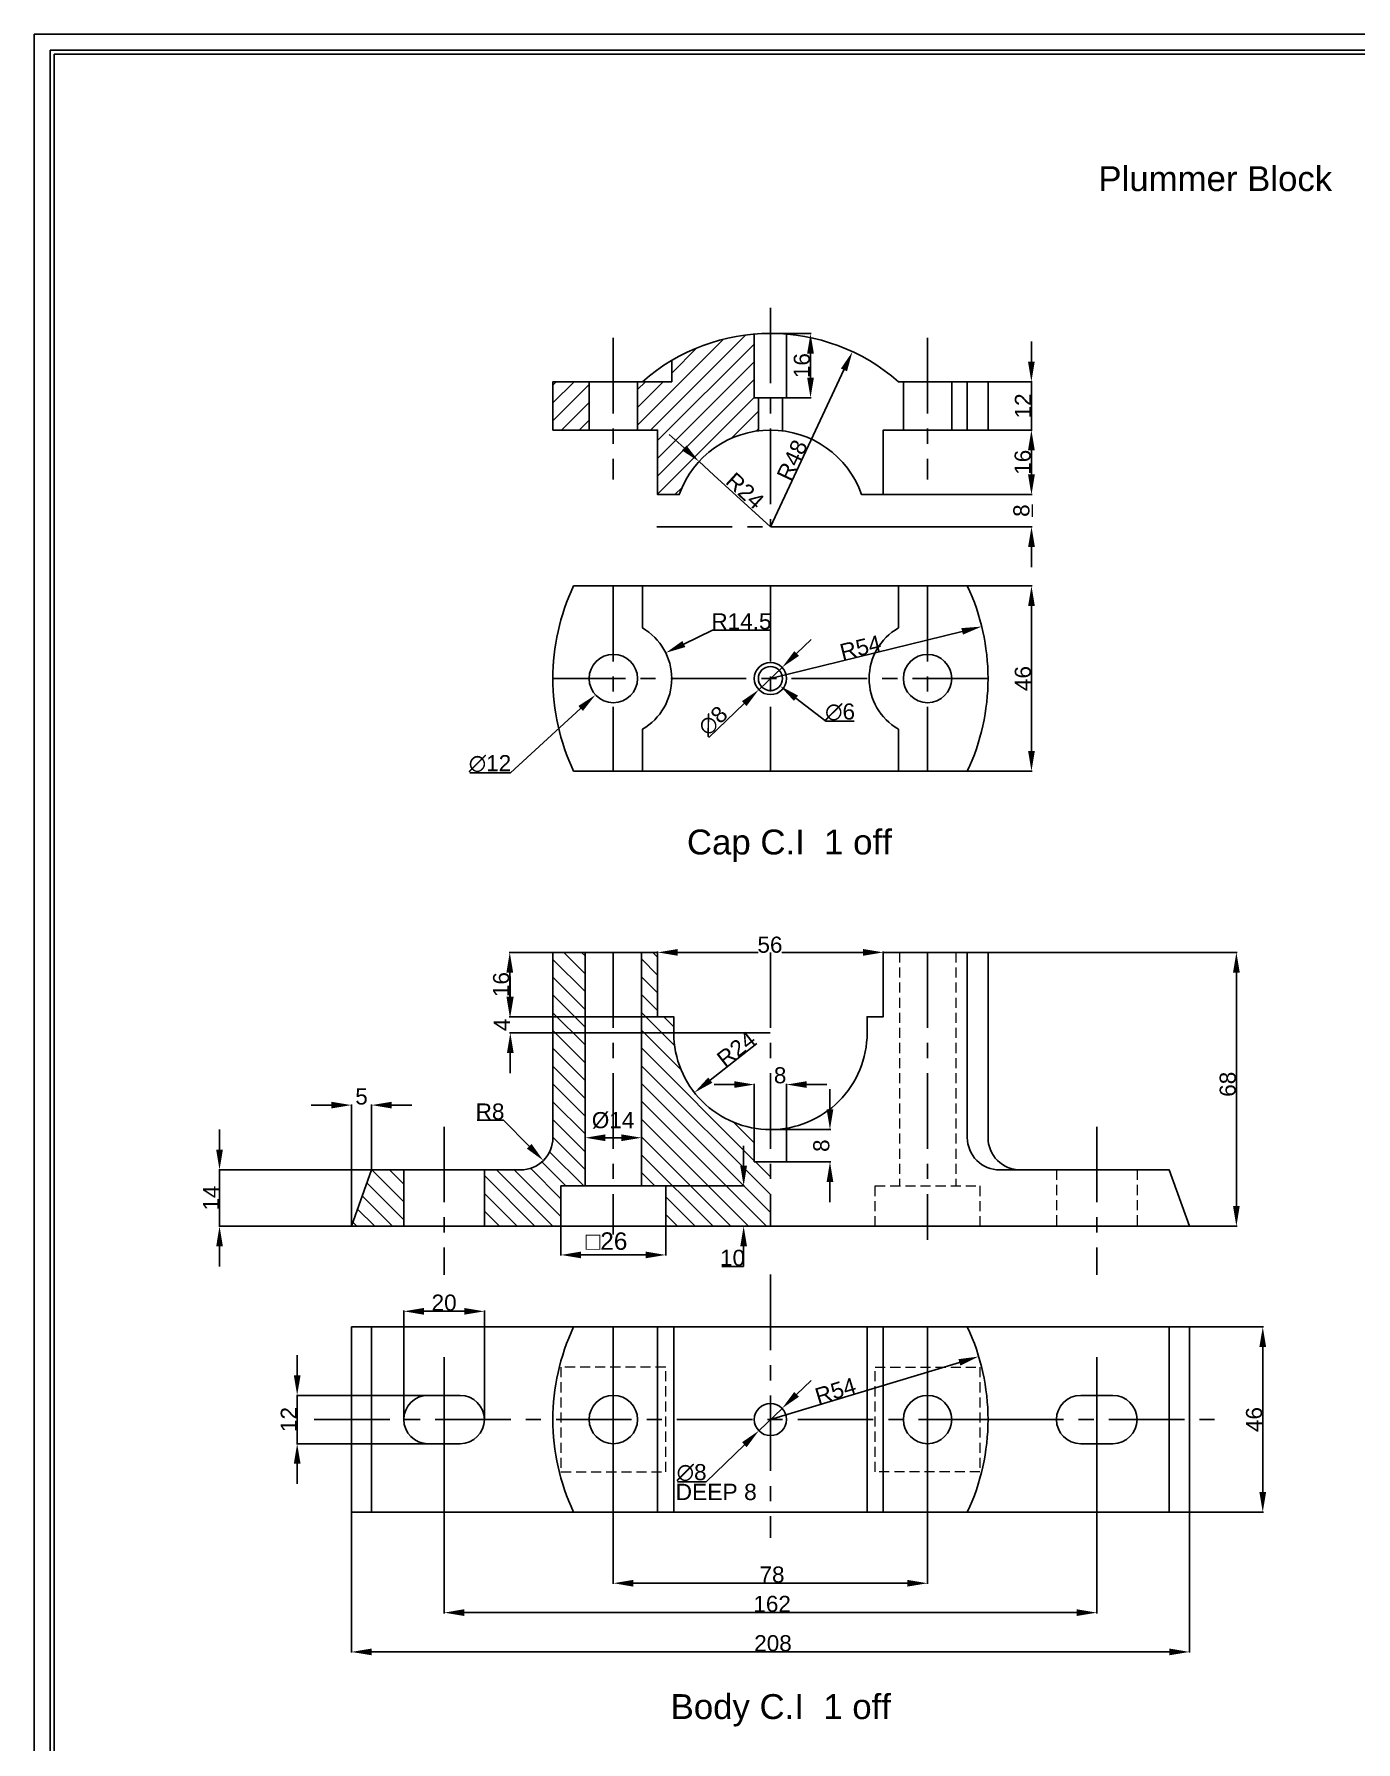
# Model space of a CAD drawing. Header units: millimetres. Extents: x -20 to 589, y -17 to 747.
# Drawn here: x -19.6 to 308.4, y 322.9 to 747 of the extents above; entities that cross this region are included whole.
import ezdxf

# ---------------------------------------------------------------- set-up
doc = ezdxf.new("R2010")
doc.units = ezdxf.units.MM
doc.header["$MEASUREMENT"] = 0
doc.linetypes.add('CENTER', pattern=[2, 1.25, -0.25, 0.25, -0.25])
doc.linetypes.add('HIDDEN', pattern=[0.375, 0.25, -0.125])
for name, color, linetype in [('dim', 7, 'Continuous'), ('hatching', 7, 'Continuous'), ('lines types', 7, 'Continuous'), ('PARTS', 7, 'Continuous'), ('plummer block parts', 7, 'Continuous')]:
    doc.layers.add(name, color=color, linetype=linetype)
doc.styles.get("Standard").update_dxf_attribs({"font": 'arial.ttf'})
doc.dimstyles.new('k', dxfattribs={"dimtxt": 4, "dimasz": 5, "dimexe": 0.18, "dimexo": 0.0625, "dimgap": 0.09, "dimtad": 1, "dimtoh": 1, "dimdec": 0, "dimzin": 0, "dimdsep": 46, "dimtxsty": 'Standard', "dimcen": 0.09, "dimadec": 0, "dimazin": 0, "dimtfac": 1, "dimtdec": 0, "dimtmove": 0, "dimatfit": 3, "dimfxl": 1, "dimtolj": 1, "dimtzin": 0, "dimarcsym": 0})
doc.dimstyles.new('kri', dxfattribs={"dimtxt": 4, "dimasz": 5, "dimexe": 0.18, "dimexo": 0.0625, "dimgap": 0.09, "dimtad": 1, "dimtoh": 1, "dimdec": 0, "dimzin": 0, "dimdsep": 46, "dimtxsty": 'Standard', "dimcen": 0.09, "dimadec": 0, "dimazin": 0, "dimtfac": 1, "dimtdec": 0, "dimtofl": 0, "dimtmove": 0, "dimatfit": 3, "dimfxl": 1, "dimtolj": 1, "dimtzin": 0, "dimarcsym": 0})
doc.dimstyles.new('krishna ex line', dxfattribs={"dimtxt": 3, "dimasz": 2, "dimexe": 0.18, "dimexo": 0.0625, "dimgap": 0.09, "dimtad": 1, "dimtoh": 1, "dimdec": 1, "dimzin": 0, "dimdsep": 46, "dimtxsty": 'Standard', "dimcen": 0.09, "dimadec": 0, "dimazin": 0, "dimtfac": 1, "dimtdec": 1, "dimtmove": 0, "dimatfit": 2, "dimfxl": 5, "dimfxlon": 1, "dimtolj": 1, "dimtzin": 0, "dimarcsym": 0})

# ---------------------------------------------------------------- blocks, each defined once
blk = doc.blocks.new('*D6')
at = {"layer": 'Defpoints', "color": 0, "transparency": 16777216}
for p in [(82.15, 402.97), (244.15, 403.32), (82.15, 355.02)]:
    blk.add_point(p, dxfattribs=at)
at = {"layer": 'dim', "color": 0, "lineweight": -2, "transparency": 16777216}
for p, q in [((82.15, 402.9), (82.15, 354.84)), ((244.15, 403.26), (244.15, 354.84)), ((239.15, 355.02), (87.15, 355.02))]:
    blk.add_line(p, q, dxfattribs=at)
at = {"layer": 'dim', "color": 0, "transparency": 16777216}
for points in [[(87.15, 355.86), (87.15, 354.19), (82.15, 355.02)], [(239.15, 355.86), (239.15, 354.19), (244.15, 355.02)]]:
    blk.add_solid(points, dxfattribs=at)
at = {"layer": 'dim', "color": 0, "lineweight": 15, "transparency": 16777216, "insert": (163.57, 357.16), "char_height": 4, "attachment_point": 5}
blk.add_mtext('\\A1;162', dxfattribs=at)
blk = doc.blocks.new('*D8')
at = {"layer": 'Defpoints', "color": 0, "transparency": 16777216}
for p in [(59.15, 379.97), (267.15, 379.97), (267.15, 345.26)]:
    blk.add_point(p, dxfattribs=at)
at = {"layer": 'dim', "color": 0, "lineweight": -2, "transparency": 16777216}
for p, q in [((59.15, 379.9), (59.15, 345.08)), ((267.15, 379.9), (267.15, 345.08)), ((64.15, 345.26), (262.15, 345.26))]:
    blk.add_line(p, q, dxfattribs=at)
at = {"layer": 'dim', "color": 0, "transparency": 16777216}
for points in [[(64.15, 346.1), (64.15, 344.43), (59.15, 345.26)], [(262.15, 346.1), (262.15, 344.43), (267.15, 345.26)]]:
    blk.add_solid(points, dxfattribs=at)
at = {"layer": 'dim', "color": 0, "lineweight": 15, "transparency": 16777216, "insert": (163.78, 347.4), "char_height": 4, "attachment_point": 5}
blk.add_mtext('\\A1;208', dxfattribs=at)
blk = doc.blocks.new('*D9')
at = {"layer": 'Defpoints', "color": 0, "transparency": 16777216}
for p in [(124.15, 379.97), (202.15, 379.97), (202.15, 362.32)]:
    blk.add_point(p, dxfattribs=at)
at = {"layer": 'dim', "color": 0, "lineweight": -2, "transparency": 16777216}
for p, q in [((124.15, 379.9), (124.15, 362.14)), ((202.15, 379.9), (202.15, 362.14)), ((129.15, 362.32), (197.15, 362.32))]:
    blk.add_line(p, q, dxfattribs=at)
at = {"layer": 'dim', "color": 0, "transparency": 16777216}
for points in [[(129.15, 363.15), (129.15, 361.48), (124.15, 362.32)], [(197.15, 363.15), (197.15, 361.48), (202.15, 362.32)]]:
    blk.add_solid(points, dxfattribs=at)
at = {"layer": 'dim', "color": 0, "lineweight": 15, "transparency": 16777216, "insert": (163.54, 364.45), "char_height": 4, "attachment_point": 5}
blk.add_mtext('\\A1;78', dxfattribs=at)
blk = doc.blocks.new('*D10')
at = {"layer": 'Defpoints', "color": 0, "transparency": 16777216}
for p in [(166.03, 405.74), (160.27, 400.19)]:
    blk.add_point(p, dxfattribs=at)
at = {"layer": 'dim', "color": 0, "lineweight": -2, "transparency": 16777216}
for p, q in [((169.63, 409.21), (173.22, 412.69)), ((166.03, 405.74), (160.27, 400.19)), ((147.16, 387.54), (156.67, 396.72)), ((140.09, 387.54), (147.16, 387.54))]:
    blk.add_line(p, q, dxfattribs=at)
at = {"layer": 'dim', "color": 0, "transparency": 16777216}
for points in [[(169.05, 409.81), (170.21, 408.61), (166.03, 405.74)], [(156.09, 397.32), (157.25, 396.12), (160.27, 400.19)]]:
    blk.add_solid(points, dxfattribs=at)
at = {"layer": 'dim', "color": 0, "transparency": 16777216, "insert": (143.58, 389.78), "char_height": 4, "width": 14.2797, "attachment_point": 5}
blk.add_mtext('\\A1;∅8', dxfattribs=at)
blk = doc.blocks.new('*D11')
at = {"layer": 'Defpoints', "color": 0, "transparency": 16777216}
for p in [(214.83, 418.61), (163.15, 402.97)]:
    blk.add_point(p, dxfattribs=at)
at = {"layer": 'dim', "color": 0, "lineweight": -2, "transparency": 16777216}
blk.add_line((163.15, 402.97), (210.05, 417.17), dxfattribs=at)
at = {"layer": 'dim', "color": 0, "transparency": 16777216}
blk.add_solid([(209.81, 417.96), (210.29, 416.37), (214.83, 418.61)], dxfattribs=at)
at = {"layer": 'dim', "color": 0, "transparency": 16777216, "insert": (179.3, 410.07), "char_height": 4, "attachment_point": 5, "rotation": 16.8464}
blk.add_mtext('\\A1;R54', dxfattribs=at)
blk = doc.blocks.new('*D12')
at = {"layer": 'Defpoints', "color": 0, "transparency": 16777216}
for p in [(267.15, 425.97), (267.15, 379.97), (285.35, 379.97)]:
    blk.add_point(p, dxfattribs=at)
at = {"layer": 'dim', "color": 0, "lineweight": -2, "transparency": 16777216}
for p, q in [((267.21, 425.97), (285.53, 425.97)), ((285.35, 420.97), (285.35, 384.97)), ((267.21, 379.97), (285.53, 379.97))]:
    blk.add_line(p, q, dxfattribs=at)
at = {"layer": 'dim', "color": 0, "transparency": 16777216}
for points in [[(284.51, 420.97), (286.18, 420.97), (285.35, 425.97)], [(284.51, 384.97), (286.18, 384.97), (285.35, 379.97)]]:
    blk.add_solid(points, dxfattribs=at)
at = {"layer": 'dim', "color": 0, "lineweight": 15, "transparency": 16777216, "insert": (283.21, 402.97), "char_height": 4, "attachment_point": 5, "rotation": 90}
blk.add_mtext('\\A1;46', dxfattribs=at)
blk = doc.blocks.new('*D13')
at = {"layer": 'Defpoints', "color": 0, "transparency": 16777216}
for p in [(82.15, 408.97), (45.68, 396.97), (82.15, 396.97)]:
    blk.add_point(p, dxfattribs=at)
at = {"layer": 'dim', "color": 0, "lineweight": -2, "transparency": 16777216}
for p, q in [((45.68, 413.97), (45.68, 418.97)), ((82.09, 408.97), (45.5, 408.97)), ((45.68, 408.97), (45.68, 403.97)), ((45.68, 403.97), (45.68, 401.97)), ((45.68, 396.97), (45.68, 401.97)), ((82.09, 396.97), (45.5, 396.97)), ((45.68, 391.97), (45.68, 386.97))]:
    blk.add_line(p, q, dxfattribs=at)
at = {"layer": 'dim', "color": 0, "transparency": 16777216}
for points in [[(44.85, 413.97), (46.52, 413.97), (45.68, 408.97)], [(44.85, 391.97), (46.52, 391.97), (45.68, 396.97)]]:
    blk.add_solid(points, dxfattribs=at)
at = {"layer": 'dim', "color": 0, "lineweight": 15, "transparency": 16777216, "insert": (43.59, 402.97), "char_height": 4, "attachment_point": 5, "rotation": 90}
blk.add_mtext('\\A1;12', dxfattribs=at)
blk = doc.blocks.new('*D14')
at = {"layer": 'Defpoints', "color": 0, "transparency": 16777216}
for p in [(92.15, 429.84), (72.15, 402.97), (92.15, 402.97)]:
    blk.add_point(p, dxfattribs=at)
at = {"layer": 'dim', "color": 0, "lineweight": -2, "transparency": 16777216}
for p, q in [((72.15, 403.03), (72.15, 430.02)), ((77.15, 429.84), (87.15, 429.84)), ((92.15, 403.03), (92.15, 430.02))]:
    blk.add_line(p, q, dxfattribs=at)
at = {"layer": 'dim', "color": 0, "transparency": 16777216}
for points in [[(77.15, 430.67), (77.15, 429), (72.15, 429.84)], [(87.15, 430.67), (87.15, 429), (92.15, 429.84)]]:
    blk.add_solid(points, dxfattribs=at)
at = {"layer": 'dim', "color": 0, "lineweight": 15, "transparency": 16777216, "insert": (82.15, 431.97), "char_height": 4, "attachment_point": 5}
blk.add_mtext('\\A1;20', dxfattribs=at)
blk = doc.blocks.new('*D28')
at = {"layer": 'Defpoints', "color": 0, "transparency": 16777216}
for p in [(145.43, 640.85), (163.15, 624.66)]:
    blk.add_point(p, dxfattribs=at)
at = {"layer": 'dim', "color": 0, "lineweight": -2, "transparency": 16777216}
for p, q in [((141.74, 644.22), (138.05, 647.59)), ((145.43, 640.85), (149.12, 637.47)), ((163.15, 624.66), (149.12, 637.47))]:
    blk.add_line(p, q, dxfattribs=at)
at = {"layer": 'dim', "color": 0, "transparency": 16777216}
blk.add_solid([(142.3, 644.83), (141.18, 643.6), (145.43, 640.85)], dxfattribs=at)
at = {"layer": 'dim', "color": 0, "lineweight": 15, "transparency": 16777216, "insert": (156.85, 633.59), "char_height": 4, "attachment_point": 5, "rotation": 317.5827}
blk.add_mtext('\\A1;R24', dxfattribs=at)
blk = doc.blocks.new('*D29')
at = {"layer": 'Defpoints', "color": 0, "transparency": 16777216}
for p in [(183.51, 668.13), (163.15, 624.66)]:
    blk.add_point(p, dxfattribs=at)
at = {"layer": 'dim', "color": 0, "lineweight": -2, "transparency": 16777216}
blk.add_line((163.15, 624.66), (181.39, 663.6), dxfattribs=at)
at = {"layer": 'dim', "color": 0, "transparency": 16777216}
blk.add_solid([(180.64, 663.95), (182.15, 663.24), (183.51, 668.13)], dxfattribs=at)
at = {"layer": 'dim', "color": 0, "transparency": 16777216, "insert": (168.54, 641.19), "char_height": 4, "attachment_point": 5, "rotation": 64.8987}
blk.add_mtext('\\A1;R48', dxfattribs=at)
blk = doc.blocks.new('*D30')
at = {"layer": 'Defpoints', "color": 0, "transparency": 16777216}
for p in [(163.15, 672.66), (163.15, 656.66), (173.1, 656.66)]:
    blk.add_point(p, dxfattribs=at)
at = {"layer": 'dim', "color": 0, "lineweight": -2, "transparency": 16777216}
for p, q in [((163.21, 672.66), (173.28, 672.66)), ((173.1, 667.66), (173.1, 661.66)), ((163.21, 656.66), (173.28, 656.66))]:
    blk.add_line(p, q, dxfattribs=at)
at = {"layer": 'dim', "color": 0, "transparency": 16777216}
for points in [[(172.26, 667.66), (173.93, 667.66), (173.1, 672.66)], [(172.26, 661.66), (173.93, 661.66), (173.1, 656.66)]]:
    blk.add_solid(points, dxfattribs=at)
at = {"layer": 'dim', "color": 0, "lineweight": 15, "transparency": 16777216, "insert": (170.96, 664.66), "char_height": 4, "attachment_point": 5, "rotation": 90}
blk.add_mtext('\\A1;16', dxfattribs=at)
blk = doc.blocks.new('*D31')
at = {"layer": 'Defpoints', "color": 0, "transparency": 16777216}
for p in [(217.15, 660.66), (217.15, 648.66), (227.91, 648.66)]:
    blk.add_point(p, dxfattribs=at)
at = {"layer": 'dim', "color": 0, "lineweight": -2, "transparency": 16777216}
for p, q in [((227.91, 665.66), (227.91, 670.66)), ((217.21, 660.66), (228.09, 660.66)), ((227.91, 660.66), (227.91, 655.66)), ((227.91, 655.66), (227.91, 653.66)), ((227.91, 648.66), (227.91, 653.66)), ((217.21, 648.66), (228.09, 648.66)), ((227.91, 643.66), (227.91, 638.66))]:
    blk.add_line(p, q, dxfattribs=at)
at = {"layer": 'dim', "color": 0, "transparency": 16777216}
for points in [[(227.08, 665.66), (228.75, 665.66), (227.91, 660.66)], [(227.08, 643.66), (228.75, 643.66), (227.91, 648.66)]]:
    blk.add_solid(points, dxfattribs=at)
at = {"layer": 'dim', "color": 0, "lineweight": 15, "transparency": 16777216, "insert": (225.82, 654.66), "char_height": 4, "attachment_point": 5, "rotation": 90}
blk.add_mtext('\\A1;12', dxfattribs=at)
blk = doc.blocks.new('*D32')
at = {"layer": 'Defpoints', "color": 0, "transparency": 16777216}
for p in [(217.15, 648.66), (191.15, 632.66), (227.92, 632.66)]:
    blk.add_point(p, dxfattribs=at)
at = {"layer": 'dim', "color": 0, "lineweight": -2, "transparency": 16777216}
for p, q in [((217.21, 648.66), (228.1, 648.66)), ((227.92, 643.66), (227.92, 637.66)), ((191.21, 632.66), (228.1, 632.66))]:
    blk.add_line(p, q, dxfattribs=at)
at = {"layer": 'dim', "color": 0, "transparency": 16777216}
for points in [[(227.08, 643.66), (228.75, 643.66), (227.92, 648.66)], [(227.08, 637.66), (228.75, 637.66), (227.92, 632.66)]]:
    blk.add_solid(points, dxfattribs=at)
at = {"layer": 'dim', "color": 0, "lineweight": 15, "transparency": 16777216, "insert": (225.78, 640.66), "char_height": 4, "attachment_point": 5, "rotation": 90}
blk.add_mtext('\\A1;16', dxfattribs=at)
blk = doc.blocks.new('*D33')
at = {"layer": 'Defpoints', "color": 0, "transparency": 16777216}
for p in [(191.15, 632.66), (227.95, 632.66), (163.15, 624.66)]:
    blk.add_point(p, dxfattribs=at)
at = {"layer": 'dim', "color": 0, "lineweight": -2, "transparency": 16777216}
for p, q in [((227.95, 637.66), (227.95, 642.66)), ((191.21, 632.66), (228.13, 632.66)), ((163.21, 624.66), (228.13, 624.66)), ((227.95, 619.66), (227.95, 614.66))]:
    blk.add_line(p, q, dxfattribs=at)
at = {"layer": 'dim', "color": 0, "transparency": 16777216}
for points in [[(227.11, 637.66), (228.78, 637.66), (227.95, 632.66)], [(227.11, 619.66), (228.78, 619.66), (227.95, 624.66)]]:
    blk.add_solid(points, dxfattribs=at)
at = {"layer": 'dim', "color": 0, "lineweight": 15, "transparency": 16777216, "insert": (225.45, 628.66), "char_height": 4, "attachment_point": 5, "rotation": 90}
blk.add_mtext('\\A1;{\\L8}', dxfattribs=at)
blk = doc.blocks.new('*D34')
at = {"layer": 'Defpoints', "color": 0, "transparency": 16777216}
for p in [(215.58, 599.87), (163.15, 586.97)]:
    blk.add_point(p, dxfattribs=at)
at = {"layer": 'dim', "color": 0, "lineweight": -2, "transparency": 16777216}
blk.add_line((163.15, 586.97), (210.73, 598.68), dxfattribs=at)
at = {"layer": 'dim', "color": 0, "transparency": 16777216}
blk.add_solid([(210.53, 599.48), (210.93, 597.87), (215.58, 599.87)], dxfattribs=at)
at = {"layer": 'dim', "color": 0, "transparency": 16777216, "insert": (185.49, 594.65), "char_height": 4, "attachment_point": 5, "rotation": 13.8267}
blk.add_mtext('\\A1;R54', dxfattribs=at)
blk = doc.blocks.new('*D35')
at = {"layer": 'Defpoints', "color": 0, "transparency": 16777216}
for p in [(137.17, 593.34), (124.15, 586.97)]:
    blk.add_point(p, dxfattribs=at)
at = {"layer": 'dim', "color": 0, "lineweight": -2, "transparency": 16777216}
for p, q in [((148.74, 599.01), (141.66, 595.54)), ((163.08, 599.01), (148.74, 599.01)), ((124.06, 586.97), (124.24, 586.97)), ((124.15, 586.88), (124.15, 587.06))]:
    blk.add_line(p, q, dxfattribs=at)
at = {"layer": 'dim', "color": 0, "transparency": 16777216}
blk.add_solid([(141.3, 596.29), (142.03, 594.79), (137.17, 593.34)], dxfattribs=at)
at = {"layer": 'dim', "color": 0, "lineweight": 15, "transparency": 16777216, "insert": (155.95, 601.14), "char_height": 4, "attachment_point": 5}
blk.add_mtext('\\A1;R14.5', dxfattribs=at)
blk = doc.blocks.new('*D36')
at = {"layer": 'Defpoints', "color": 0, "transparency": 16777216}
for p in [(128.57, 591.02), (119.73, 582.91)]:
    blk.add_point(p, dxfattribs=at)
at = {"layer": 'dim', "color": 0, "lineweight": -2, "transparency": 16777216}
for p, q in [((124.06, 586.97), (124.24, 586.97)), ((124.15, 586.88), (124.15, 587.06)), ((98.65, 563.59), (116.04, 579.53)), ((88.51, 563.59), (98.65, 563.59))]:
    blk.add_line(p, q, dxfattribs=at)
at = {"layer": 'dim', "color": 0, "transparency": 16777216}
blk.add_solid([(115.48, 580.15), (116.6, 578.92), (119.73, 582.91)], dxfattribs=at)
at = {"layer": 'dim', "color": 0, "lineweight": 15, "transparency": 16777216, "insert": (93.53, 565.83), "char_height": 4, "attachment_point": 5}
blk.add_mtext('\\A1;∅12', dxfattribs=at)
blk = doc.blocks.new('*D37')
at = {"layer": 'Defpoints', "color": 0, "transparency": 16777216}
for p in [(160.77, 588.8), (165.53, 585.13)]:
    blk.add_point(p, dxfattribs=at)
at = {"layer": 'dim', "color": 0, "lineweight": -2, "transparency": 16777216}
for p, q in [((163.06, 586.97), (163.24, 586.97)), ((163.15, 586.88), (163.15, 587.06)), ((176.86, 576.4), (169.49, 582.08)), ((183.92, 576.4), (176.86, 576.4))]:
    blk.add_line(p, q, dxfattribs=at)
at = {"layer": 'dim', "color": 0, "transparency": 16777216}
blk.add_solid([(169.99, 582.74), (168.98, 581.42), (165.53, 585.13)], dxfattribs=at)
at = {"layer": 'dim', "color": 0, "lineweight": 15, "transparency": 16777216, "insert": (180.43, 578.64), "char_height": 4, "attachment_point": 5}
blk.add_mtext('\\A1;∅6', dxfattribs=at)
blk = doc.blocks.new('*D38')
at = {"layer": 'Defpoints', "color": 0, "transparency": 16777216}
for p in [(166.04, 589.73), (160.26, 584.2)]:
    blk.add_point(p, dxfattribs=at)
at = {"layer": 'dim', "color": 0, "lineweight": -2, "transparency": 16777216}
for p, q in [((169.65, 593.19), (173.26, 596.64)), ((166.04, 589.73), (160.26, 584.2)), ((147.86, 572.33), (156.65, 580.74))]:
    blk.add_line(p, q, dxfattribs=at)
at = {"layer": 'dim', "color": 0, "transparency": 16777216}
for points in [[(169.08, 593.79), (170.23, 592.59), (166.04, 589.73)], [(156.07, 581.34), (157.22, 580.14), (160.26, 584.2)]]:
    blk.add_solid(points, dxfattribs=at)
at = {"layer": 'dim', "color": 0, "transparency": 16777216, "insert": (148.9, 576.43), "char_height": 4, "attachment_point": 5, "rotation": 43.741}
blk.add_mtext('\\A1;∅8', dxfattribs=at)
blk = doc.blocks.new('*D39')
at = {"layer": 'Defpoints', "color": 0, "transparency": 16777216}
for p in [(212.01, 609.97), (212.01, 563.97), (227.94, 563.97)]:
    blk.add_point(p, dxfattribs=at)
at = {"layer": 'dim', "color": 0, "lineweight": -2, "transparency": 16777216}
for p, q in [((212.07, 609.97), (228.12, 609.97)), ((227.94, 604.97), (227.94, 568.97)), ((212.07, 563.97), (228.12, 563.97))]:
    blk.add_line(p, q, dxfattribs=at)
at = {"layer": 'dim', "color": 0, "transparency": 16777216}
for points in [[(227.11, 604.97), (228.78, 604.97), (227.94, 609.97)], [(227.11, 568.97), (228.78, 568.97), (227.94, 563.97)]]:
    blk.add_solid(points, dxfattribs=at)
at = {"layer": 'dim', "color": 0, "lineweight": 15, "transparency": 16777216, "insert": (225.81, 586.97), "char_height": 4, "attachment_point": 5, "rotation": 90}
blk.add_mtext('\\A1;46', dxfattribs=at)
blk = doc.blocks.new('*D40')
at = {"layer": 'Defpoints', "color": 0, "transparency": 16777216}
for p in [(135.15, 518.97), (191.15, 518.97), (191.15, 518.97)]:
    blk.add_point(p, dxfattribs=at)
at = {"layer": 'dim', "color": 0, "lineweight": -2, "transparency": 16777216}
for p, q in [((135.15, 519.03), (135.15, 519.15)), ((140.15, 518.97), (160.07, 518.97)), ((186.15, 518.97), (165.98, 518.97)), ((191.15, 519.03), (191.15, 519.15))]:
    blk.add_line(p, q, dxfattribs=at)
at = {"layer": 'dim', "color": 0, "transparency": 16777216}
for points in [[(140.15, 519.8), (140.15, 518.13), (135.15, 518.97)], [(186.15, 519.8), (186.15, 518.13), (191.15, 518.97)]]:
    blk.add_solid(points, dxfattribs=at)
at = {"layer": 'dim', "color": 0, "lineweight": 15, "transparency": 16777216, "insert": (163.03, 520.85), "char_height": 4, "attachment_point": 5}
blk.add_mtext('\\A1;56', dxfattribs=at)
blk = doc.blocks.new('*D41')
at = {"layer": 'Defpoints', "color": 0, "transparency": 16777216}
for p in [(163.15, 498.97), (144.27, 484.15)]:
    blk.add_point(p, dxfattribs=at)
at = {"layer": 'dim', "color": 0, "lineweight": -2, "transparency": 16777216}
blk.add_line((159.78, 496.32), (148.2, 487.24), dxfattribs=at)
at = {"layer": 'dim', "color": 0, "transparency": 16777216}
blk.add_solid([(147.69, 487.89), (148.72, 486.58), (144.27, 484.15)], dxfattribs=at)
at = {"layer": 'dim', "color": 0, "lineweight": 15, "transparency": 16777216, "insert": (154.66, 494.97), "char_height": 4, "attachment_point": 5, "rotation": 38.1174}
blk.add_mtext('\\A1;R24', dxfattribs=at)
blk = doc.blocks.new('*D42')
at = {"layer": 'Defpoints', "color": 0, "transparency": 16777216}
for p in [(139.15, 502.97), (98.58, 498.97), (163.15, 498.97)]:
    blk.add_point(p, dxfattribs=at)
at = {"layer": 'dim', "color": 0, "lineweight": -2, "transparency": 16777216}
for p, q in [((98.58, 507.97), (98.58, 512.97)), ((139.09, 502.97), (98.4, 502.97)), ((163.09, 498.97), (98.4, 498.97)), ((98.58, 493.97), (98.58, 488.97))]:
    blk.add_line(p, q, dxfattribs=at)
at = {"layer": 'dim', "color": 0, "transparency": 16777216}
for points in [[(97.75, 507.97), (99.42, 507.97), (98.58, 502.97)], [(97.75, 493.97), (99.42, 493.97), (98.58, 498.97)]]:
    blk.add_solid(points, dxfattribs=at)
at = {"layer": 'dim', "color": 0, "lineweight": 15, "transparency": 16777216, "insert": (96.49, 500.97), "char_height": 4, "attachment_point": 5, "rotation": 90}
blk.add_mtext('\\A1;4', dxfattribs=at)
blk = doc.blocks.new('*D43')
at = {"layer": 'Defpoints', "color": 0, "transparency": 16777216}
for p in [(101.15, 472.97), (106.78, 467.28)]:
    blk.add_point(p, dxfattribs=at)
at = {"layer": 'dim', "color": 0, "lineweight": -2, "transparency": 16777216}
for p, q in [((90.32, 477.29), (96.87, 477.29)), ((96.87, 477.29), (103.26, 470.83))]:
    blk.add_line(p, q, dxfattribs=at)
at = {"layer": 'dim', "color": 0, "transparency": 16777216}
blk.add_solid([(103.85, 471.42), (102.67, 470.25), (106.78, 467.28)], dxfattribs=at)
at = {"layer": 'dim', "color": 0, "lineweight": 15, "transparency": 16777216, "insert": (93.55, 479.42), "char_height": 4, "attachment_point": 5}
blk.add_mtext('\\A1;R8', dxfattribs=at)
blk = doc.blocks.new('*D44')
at = {"layer": 'Defpoints', "color": 0, "transparency": 16777216}
for p in [(59.15, 481.04), (64.15, 464.97), (59.15, 450.97)]:
    blk.add_point(p, dxfattribs=at)
at = {"layer": 'dim', "color": 0, "lineweight": -2, "transparency": 16777216}
for p, q in [((54.15, 481.04), (49.15, 481.04)), ((59.15, 451.03), (59.15, 481.22)), ((64.15, 465.03), (64.15, 481.22)), ((69.15, 481.04), (74.15, 481.04))]:
    blk.add_line(p, q, dxfattribs=at)
at = {"layer": 'dim', "color": 0, "transparency": 16777216}
for points in [[(54.15, 481.87), (54.15, 480.21), (59.15, 481.04)], [(69.15, 481.87), (69.15, 480.21), (64.15, 481.04)]]:
    blk.add_solid(points, dxfattribs=at)
at = {"layer": 'dim', "color": 0, "lineweight": 15, "transparency": 16777216, "insert": (61.65, 483.16), "char_height": 4, "attachment_point": 5}
blk.add_mtext('\\A1;5', dxfattribs=at)
blk = doc.blocks.new('*D45')
at = {"layer": 'Defpoints', "color": 0, "transparency": 16777216}
for p in [(64.15, 464.97), (26.41, 450.97), (59.15, 450.97)]:
    blk.add_point(p, dxfattribs=at)
at = {"layer": 'dim', "color": 0, "lineweight": -2, "transparency": 16777216}
for p, q in [((26.41, 469.97), (26.41, 474.97)), ((64.09, 464.97), (26.23, 464.97)), ((26.41, 464.97), (26.41, 459.97)), ((26.41, 459.97), (26.41, 455.97)), ((26.41, 450.97), (26.41, 455.97)), ((59.09, 450.97), (26.23, 450.97)), ((26.41, 445.97), (26.41, 440.97))]:
    blk.add_line(p, q, dxfattribs=at)
at = {"layer": 'dim', "color": 0, "transparency": 16777216}
for points in [[(25.58, 469.97), (27.24, 469.97), (26.41, 464.97)], [(25.58, 445.97), (27.24, 445.97), (26.41, 450.97)]]:
    blk.add_solid(points, dxfattribs=at)
at = {"layer": 'dim', "color": 0, "lineweight": 15, "transparency": 16777216, "insert": (24.31, 457.97), "char_height": 4, "attachment_point": 5, "rotation": 90}
blk.add_mtext('\\A1;14', dxfattribs=at)
blk = doc.blocks.new('*D46')
at = {"layer": 'Defpoints', "color": 0, "transparency": 16777216}
for p in [(111.15, 450.97), (137.15, 450.97), (137.15, 443.84)]:
    blk.add_point(p, dxfattribs=at)
at = {"layer": 'dim', "color": 0, "lineweight": -2, "transparency": 16777216}
for p, q in [((111.15, 450.9), (111.15, 443.66)), ((137.15, 450.9), (137.15, 443.66)), ((116.15, 443.84), (132.15, 443.84))]:
    blk.add_line(p, q, dxfattribs=at)
at = {"layer": 'dim', "color": 0, "transparency": 16777216}
for points in [[(116.15, 444.67), (116.15, 443.01), (111.15, 443.84)], [(132.15, 444.67), (132.15, 443.01), (137.15, 443.84)]]:
    blk.add_solid(points, dxfattribs=at)
at = {"layer": 'dim', "color": 0, "lineweight": 15, "transparency": 16777216, "insert": (122.45, 451.69), "char_height": 4, "width": 37.9841, "attachment_point": 5}
blk.add_mtext('\\A1;{\\fMS Shell Dlg 2|b0|i0|c0|p0;\\H0.66666x;\\P\\P\\fArial|b0|i0|c0|p34;\\H1.62501x;□26}', dxfattribs=at)
blk = doc.blocks.new('*D47')
at = {"layer": 'Defpoints', "color": 0, "transparency": 16777216}
for p in [(117.15, 473.03), (131.15, 473.03), (131.15, 472.94)]:
    blk.add_point(p, dxfattribs=at)
at = {"layer": 'dim', "color": 0, "lineweight": -2, "transparency": 16777216}
for p, q in [((117.15, 472.96), (117.15, 472.76)), ((122.15, 472.94), (126.15, 472.94)), ((131.15, 472.96), (131.15, 472.76))]:
    blk.add_line(p, q, dxfattribs=at)
at = {"layer": 'dim', "color": 0, "transparency": 16777216}
for points in [[(122.15, 473.77), (122.15, 472.11), (117.15, 472.94)], [(126.15, 473.77), (126.15, 472.11), (131.15, 472.94)]]:
    blk.add_solid(points, dxfattribs=at)
at = {"layer": 'dim', "color": 0, "lineweight": 15, "transparency": 16777216, "insert": (124.09, 477.24), "char_height": 4, "attachment_point": 5}
blk.add_mtext('\\A1;%%C14', dxfattribs=at)
blk = doc.blocks.new('*D48')
at = {"layer": 'Defpoints', "color": 0, "transparency": 16777216}
for p in [(163.15, 474.97), (163.15, 466.97), (177.92, 466.97)]:
    blk.add_point(p, dxfattribs=at)
at = {"layer": 'dim', "color": 0, "lineweight": -2, "transparency": 16777216}
for p, q in [((177.92, 479.97), (177.92, 484.97)), ((163.21, 474.97), (178.1, 474.97)), ((163.21, 466.97), (178.1, 466.97)), ((177.92, 461.97), (177.92, 456.97))]:
    blk.add_line(p, q, dxfattribs=at)
at = {"layer": 'dim', "color": 0, "transparency": 16777216}
for points in [[(177.09, 479.97), (178.75, 479.97), (177.92, 474.97)], [(177.09, 461.97), (178.75, 461.97), (177.92, 466.97)]]:
    blk.add_solid(points, dxfattribs=at)
at = {"layer": 'dim', "color": 0, "lineweight": 15, "transparency": 16777216, "insert": (175.79, 470.97), "char_height": 4, "attachment_point": 5, "rotation": 90}
blk.add_mtext('\\A1;8', dxfattribs=at)
blk = doc.blocks.new('*D49')
at = {"layer": 'Defpoints', "color": 0, "transparency": 16777216}
for p in [(167.15, 486.15), (159.15, 475.3), (167.15, 475.3)]:
    blk.add_point(p, dxfattribs=at)
at = {"layer": 'dim', "color": 0, "lineweight": -2, "transparency": 16777216}
for p, q in [((154.15, 486.15), (149.15, 486.15)), ((159.15, 475.36), (159.15, 486.33)), ((167.15, 475.36), (167.15, 486.33)), ((172.15, 486.15), (177.15, 486.15))]:
    blk.add_line(p, q, dxfattribs=at)
at = {"layer": 'dim', "color": 0, "transparency": 16777216}
for points in [[(154.15, 486.98), (154.15, 485.32), (159.15, 486.15)], [(172.15, 486.98), (172.15, 485.32), (167.15, 486.15)]]:
    blk.add_solid(points, dxfattribs=at)
at = {"layer": 'dim', "color": 0, "lineweight": 15, "transparency": 16777216, "insert": (165.55, 488.43), "char_height": 4, "attachment_point": 5}
blk.add_mtext('\\A1;8', dxfattribs=at)
blk = doc.blocks.new('*D50')
at = {"layer": 'Defpoints', "color": 0, "transparency": 16777216}
for p in [(98.45, 518.97), (135.15, 518.97), (135.15, 502.97)]:
    blk.add_point(p, dxfattribs=at)
at = {"layer": 'dim', "color": 0, "lineweight": -2, "transparency": 16777216}
for p, q in [((135.09, 518.97), (98.27, 518.97)), ((98.45, 507.97), (98.45, 513.97)), ((135.09, 502.97), (98.27, 502.97))]:
    blk.add_line(p, q, dxfattribs=at)
at = {"layer": 'dim', "color": 0, "transparency": 16777216}
for points in [[(97.62, 513.97), (99.29, 513.97), (98.45, 518.97)], [(97.62, 507.97), (99.29, 507.97), (98.45, 502.97)]]:
    blk.add_solid(points, dxfattribs=at)
at = {"layer": 'dim', "color": 0, "lineweight": 15, "transparency": 16777216, "insert": (96.32, 510.97), "char_height": 4, "attachment_point": 5, "rotation": 90}
blk.add_mtext('\\A1;16', dxfattribs=at)
blk = doc.blocks.new('*D51')
at = {"layer": 'Defpoints', "color": 0, "transparency": 16777216}
for p in [(217.15, 518.97), (267.15, 450.97), (278.8, 450.97)]:
    blk.add_point(p, dxfattribs=at)
at = {"layer": 'dim', "color": 0, "lineweight": -2, "transparency": 16777216}
for p, q in [((217.21, 518.97), (278.98, 518.97)), ((278.8, 513.97), (278.8, 455.97)), ((267.21, 450.97), (278.98, 450.97))]:
    blk.add_line(p, q, dxfattribs=at)
at = {"layer": 'dim', "color": 0, "transparency": 16777216}
for points in [[(277.97, 513.97), (279.63, 513.97), (278.8, 518.97)], [(277.97, 455.97), (279.63, 455.97), (278.8, 450.97)]]:
    blk.add_solid(points, dxfattribs=at)
at = {"layer": 'dim', "color": 0, "lineweight": 15, "transparency": 16777216, "insert": (276.67, 486.22), "char_height": 4, "attachment_point": 5, "rotation": 90}
blk.add_mtext('\\A1;68', dxfattribs=at)
blk = doc.blocks.new('*D52')
at = {"layer": 'Defpoints', "color": 0, "transparency": 16777216}
for p in [(137.15, 460.97), (137.15, 450.97), (156.5, 450.97)]:
    blk.add_point(p, dxfattribs=at)
at = {"layer": 'dim', "color": 0, "lineweight": -2, "transparency": 16777216}
for p, q in [((156.5, 465.97), (156.5, 470.97)), ((137.21, 460.97), (156.68, 460.97)), ((137.21, 450.97), (156.68, 450.97)), ((156.5, 445.97), (156.5, 440.97)), ((156.5, 440.97), (151.07, 440.97))]:
    blk.add_line(p, q, dxfattribs=at)
at = {"layer": 'dim', "color": 0, "transparency": 16777216}
for points in [[(155.66, 465.97), (157.33, 465.97), (156.5, 460.97)], [(155.66, 445.97), (157.33, 445.97), (156.5, 450.97)]]:
    blk.add_solid(points, dxfattribs=at)
at = {"layer": 'dim', "color": 0, "transparency": 16777216, "insert": (153.74, 443.1), "char_height": 4, "attachment_point": 5}
blk.add_mtext('\\A1;10', dxfattribs=at)

msp = doc.modelspace()

# ---------------------------------------------------------------- hatches: boundary and pattern name
at = {"layer": 'hatching'}
h = msp.add_hatch(dxfattribs=at)
h.set_pattern_fill('ANSI31', color=256, scale=25, angle=90)
h.set_pattern_definition([(135, (199.1738, -116.3768), (-2.209709, -2.209709), [])])
h.paths.add_polyline_path([(343.3, 654.92), (343.3, 661, 0.374693), (324.3, 639.21), (330.3, 639.21, -0.359988)])
h.paths.add_polyline_path([(469.3, 663.21), (460.3, 663.21), (460.3, 661.21), (449.3, 661.21), (449.3, 655.21), (478.3, 655.21), (478.3, 671.21), (469.3, 671.21)])
h.paths.add_polyline_path([(139.15, 498.97), (139.15, 502.97), (135.15, 502.97), (135.15, 518.97), (131.15, 518.97), (131.15, 460.97), (137.15, 460.97), (137.15, 450.97), (163.15, 450.97), (163.15, 466.97), (159.15, 466.97), (159.15, 475.3, -0.365977)])
h.paths.add_polyline_path([(109.15, 472.97, -0.414214), (101.15, 464.97), (92.15, 464.97), (92.15, 450.97), (111.15, 450.97), (111.15, 460.97), (117.15, 460.97), (117.15, 518.97), (109.15, 518.97)])
h.paths.add_polyline_path([(59.15, 450.97), (72.15, 450.97), (72.15, 464.97), (64.15, 464.97)])
h.paths.add_polyline_path([(72.15, 158.76), (72.15, 172.76), (64.15, 172.76), (59.15, 158.76)])
h.paths.add_polyline_path([(101.15, 172.76), (92.15, 172.76), (92.15, 158.76), (111.15, 158.76), (111.15, 168.76), (117.15, 168.76), (117.15, 226.76), (109.15, 226.76), (109.15, 180.76, -0.414214)])
h.paths.add_polyline_path([(131.15, 168.76), (136.15, 168.76), (137.15, 168.76), (137.15, 158.76), (163.14, 158.76), (163.14, 174.76, -0.031272), (159.15, 175.01), (159.15, 183.09, -0.365977), (139.15, 206.76, -0.041886), (139.49, 210.76), (139.15, 210.76), (135.15, 210.76), (135.15, 226.76), (131.15, 226.76)])
h.paths.add_polyline_path([(424.26, 222.76), (424.26, 238.76), (415.26, 238.76), (415.26, 230.76), (406.26, 230.76), (406.26, 228.55), (395.26, 228.55), (395.26, 222.76)])
h.paths.add_polyline_path([(415.26, 158.76), (415.26, 183.09), (396.26, 183.09), (396.26, 176.76), (392.26, 176.76), (392.26, 158.76)])
h = msp.add_hatch(dxfattribs=at)
h.set_pattern_fill('ANSI31', color=256, scale=25)
h.set_pattern_definition([(45, (199.1738, -116.3768), (-2.209709, 2.209709), [])])
h.paths.add_polyline_path([(478.3, 580.94), (446.3, 580.94), (446.3, 566.94), (450.3, 566.94), (450.3, 574.94), (460.3, 574.94), (460.3, 572.94), (469.3, 572.94), (469.3, 564.94), (478.3, 564.94)])
h.paths.add_polyline_path([(346.3, 580.94, -0.414214), (330.3, 596.94), (324.3, 596.94, 0.361621), (342.3, 575.3), (342.3, 566.94), (346.3, 566.94)])
h.paths.add_polyline_path([(160.15, 656.66), (159.15, 656.66), (159.15, 672.49, 0.113544), (138.65, 665.93), (138.65, 660.66), (130.15, 660.66), (130.15, 648.66), (135.15, 648.66), (135.15, 632.66), (140.52, 632.66, -0.283669), (160.15, 648.47)])
h.paths.add_polyline_path([(118.15, 660.66), (109.15, 660.66), (109.15, 648.66), (118.15, 648.66)])
h.paths.add_polyline_path([(415.26, 254.76), (396.26, 254.76), (396.26, 238.76), (395.26, 238.76), (395.26, 230.76), (415.26, 230.76)])
h.paths.add_polyline_path([(424.26, 190.76), (392.26, 190.76), (392.26, 176.76), (396.26, 176.76), (396.26, 185.13), (406.26, 185.13), (406.26, 183.09), (415.26, 183.09), (415.26, 174.76), (424.26, 174.76)])
h.paths.add_polyline_path([(160.15, 238.76), (159.15, 238.76), (159.15, 254.59, 0.113544), (138.65, 248.04), (138.65, 242.76), (130.15, 242.76), (130.15, 230.76), (135.15, 230.76), (135.15, 226.76), (149.88, 226.76, -0.1156), (160.15, 230.57)])
h.paths.add_polyline_path([(118.15, 242.76), (109.15, 242.76), (109.15, 230.76), (118.15, 230.76)])

# ---------------------------------------------------------------- linework, layer by layer
at = {"linetype": 'CENTER', "ltscale": 15}
for p, q in [((163.15, 679.04), (163.15, 624.66)), ((124.15, 671.53), (124.15, 636.42)), ((202.15, 671.53), (202.15, 636.42)), ((134.93, 624.66), (191.37, 624.66)), ((124.15, 609.97), (124.15, 563.97)), ((163.15, 609.97), (163.15, 563.97)), ((202.15, 609.97), (202.15, 563.97)), ((217.15, 586.97), (109.15, 586.97)), ((124.15, 518.97), (124.15, 448.93)), ((163.15, 518.97), (163.15, 450.97)), ((202.15, 518.97), (202.15, 447.55)), ((82.15, 475.69), (82.15, 438.86)), ((244.15, 475.69), (244.15, 438.86)), ((163.15, 438.95), (163.15, 373.62)), ((82.15, 418.47), (82.15, 388.17)), ((244.15, 418.47), (244.15, 388.17))]:
    msp.add_line(p, q, dxfattribs=at)
for points in [[(-19.6, 746.97), (566.34, 746.97), (566.34, -17), (-19.6, -17)], [(-15.6, 742.97), (562.34, 742.97), (562.34, -13), (-15.6, -13)], [(-14.6, 741.97), (561.34, 741.97), (561.34, -12), (-14.6, -12)]]:
    msp.add_lwpolyline(points, close=True)
msp.add_lwpolyline([(49.93, 402.97), (217.15, 402.97), (276.62, 402.97)], dxfattribs=at)
at = {"layer": 'dim'}
msp.add_line((159.15, 656.66), (167.15, 656.66), dxfattribs=at)
at = {"layer": 'lines types', "color": 251, "linetype": 'HIDDEN', "lineweight": 5, "ltscale": 10}
for p, q in [((195.15, 518.97), (195.15, 460.97)), ((209.15, 518.97), (209.15, 460.97)), ((234.15, 464.97), (234.15, 450.97)), ((254.15, 464.97), (254.15, 450.97))]:
    msp.add_line(p, q, dxfattribs=at)
msp.add_lwpolyline([(189.15, 450.97), (189.15, 460.97), (215.15, 460.97), (215.15, 450.97)], dxfattribs=at)
for points in [[(137.15, 389.97), (137.15, 415.97), (111.15, 415.97), (111.15, 389.97)], [(189.15, 389.97), (189.15, 415.97), (215.15, 415.97), (215.15, 389.97)]]:
    msp.add_lwpolyline(points, close=True, dxfattribs=at)
at = {"layer": 'plummer block parts'}
for p, q in [((118.15, 660.66), (118.15, 648.66)), ((130.15, 660.66), (130.15, 648.66)), ((196.15, 660.66), (196.15, 648.66)), ((208.15, 660.66), (208.15, 648.66)), ((212.01, 648.66), (212.01, 660.66)), ((160.15, 656.66), (160.15, 648.47)), ((166.15, 656.66), (166.15, 648.47)), ((194.9, 609.97), (194.9, 599.52)), ((194.9, 574.41), (194.9, 563.97)), ((117.15, 518.97), (117.15, 460.97)), ((131.15, 518.97), (131.15, 460.97)), ((159.15, 475.3), (159.15, 466.97)), ((167.15, 475.3), (167.15, 466.97)), ((167.15, 466.97), (159.15, 466.97)), ((72.15, 464.97), (72.15, 450.97)), ((92.15, 464.97), (92.15, 450.97)), ((64.15, 425.97), (64.15, 379.97)), ((124.15, 425.97), (124.15, 379.97)), ((135.15, 425.97), (135.15, 379.97)), ((139.15, 425.97), (139.15, 379.97)), ((187.15, 425.97), (187.15, 379.97)), ((191.15, 425.97), (191.15, 379.97)), ((262.15, 425.97), (262.15, 379.97)), ((78.15, 408.97), (86.15, 408.97)), ((240.15, 408.97), (248.15, 408.97)), ((86.15, 396.97), (78.15, 396.97)), ((248.15, 396.97), (240.15, 396.97))]:
    msp.add_line(p, q, dxfattribs=at)
for points in [[(138.65, 665.93), (138.65, 660.66), (109.15, 660.66), (109.15, 648.66), (135.15, 648.66), (135.15, 632.66), (140.52, 632.66, -0.707107), (185.78, 632.66), (191.15, 632.66), (191.15, 648.66), (217.15, 648.66), (217.15, 660.66), (194.9, 660.66, 0.377964), (131.4, 660.66)], [(131.4, 563.97), (131.4, 574.41, 0.577298), (131.4, 599.52), (131.4, 609.97)], [(135.15, 518.97), (109.15, 518.97), (109.15, 472.97, -0.414214), (101.15, 464.97), (64.15, 464.97), (59.15, 450.97), (267.15, 450.97), (262.15, 464.97), (220.01, 464.97, -0.414214), (212.01, 472.97), (212.01, 518.97)], [(135.15, 518.97), (135.15, 502.97), (139.15, 502.97), (139.15, 498.97, 0.414214), (163.15, 474.97, 0.414214), (187.15, 498.97), (187.15, 502.97), (191.15, 502.97), (191.15, 518.97)], [(225.15, 464.97, -0.414214), (217.15, 472.97), (217.15, 518.97), (191.15, 518.97)], [(114.29, 425.97, 0.223612), (114.29, 379.97)]]:
    msp.add_lwpolyline(points, format="xyb", dxfattribs=at)
for points in [[(159.15, 672.49), (159.15, 656.66)], [(167.15, 656.66), (167.15, 672.49)], [(111.15, 450.97), (111.15, 460.97), (137.15, 460.97), (137.15, 450.97)]]:
    msp.add_lwpolyline(points, dxfattribs=at)
for points in [[(114.29, 609.97, 0.223612), (114.29, 563.97), (212.01, 563.97, 0.223612), (212.01, 609.97)], [(202.15, 379.97), (212.01, 379.97, 0.223612), (212.01, 425.97), (202.15, 425.97)]]:
    msp.add_lwpolyline(points, format="xyb", close=True, dxfattribs=at)
msp.add_lwpolyline([(59.15, 425.97), (59.15, 379.97), (267.15, 379.97), (267.15, 425.97)], close=True, dxfattribs=at)
for centre, radius in [((124.15, 586.97), 6), ((163.15, 586.97), 4), ((163.15, 586.97), 3), ((202.15, 586.97), 6), ((124.15, 402.97), 6), ((202.15, 402.97), 6), ((163.15, 402.97), 4)]:
    msp.add_circle(centre, radius, dxfattribs=at)
for centre, radius, start, end in [((202.15, 586.97), 14.5, 120.0045, 239.9955), ((78.15, 402.97), 6, 90, 270), ((86.15, 402.97), 6, 270, 90), ((240.15, 402.97), 6, 90, 270), ((248.15, 402.97), 6, 270, 90)]:
    msp.add_arc(centre, radius, start, end, dxfattribs=at)

# ---------------------------------------------------------------- texts
at = {"layer": 'dim', "lineweight": 15}
msp.add_text('DEEP 8', height=4.055, dxfattribs=at).set_placement((139.6, 382.97))
at = {"layer": 'PARTS', "lineweight": 15}
for s, p in [('Plummer Block', (244.54, 708)), ('Cap C.I  1 off', (142.42, 543.28)), ('Body C.I  1 off', (138.37, 328.6))]:
    msp.add_text(s, height=6.1798, dxfattribs=at).set_placement(p)

# ---------------------------------------------------------------- dimensions: what is measured, and where the dimension line sits
at = {"layer": 'dim', "lineweight": 15}
for base, p1, p2, picture, middle in [((173.1, 656.66), (163.15, 672.66), (163.15, 656.66), '*D30', (170.96, 664.66)), ((227.91, 648.66), (217.15, 660.66), (217.15, 648.66), '*D31', (225.82, 654.66)), ((227.92, 632.66), (217.15, 648.66), (191.15, 632.66), '*D32', (225.78, 640.66)), ((227.94, 563.97), (212.01, 609.97), (212.01, 563.97), '*D39', (225.81, 586.97)), ((98.45, 518.97), (135.15, 502.97), (135.15, 518.97), '*D50', (96.32, 510.97)), ((98.58, 498.97), (139.15, 502.97), (163.15, 498.97), '*D42', (96.49, 500.97)), ((26.41, 450.97), (64.15, 464.97), (59.15, 450.97), '*D45', (24.31, 457.97))]:
    dim = msp.add_linear_dim(base=base, p1=p1, p2=p2, angle=90, dimstyle='kri', dxfattribs=at)
    dim.commit()
    dim.dimension.update_dxf_attribs({"geometry": picture, "text_midpoint": middle})
at = {"layer": 'dim'}
for center, mpoint, picture, middle in [((163.15, 624.66), (183.51, 668.13), '*D29', (170.47, 640.29)), ((163.15, 586.97), (215.58, 599.87), '*D34', (186, 592.59)), ((163.15, 402.97), (214.83, 418.61), '*D11', (179.91, 408.04))]:
    dim = msp.add_radius_dim(center=center, mpoint=mpoint, dimstyle='krishna ex line', override={"dimtxt": 4, "dimasz": 5, "dimdec": 0}, dxfattribs=at)
    dim.commit()
    dim.dimension.update_dxf_attribs({"geometry": picture, "text_midpoint": middle, "dimtype": 164})
at = {"layer": 'dim', "lineweight": 15}
for center, mpoint, override, picture, middle in [((163.15, 624.66), (145.43, 640.85), {"dimtmove": 2}, '*D28', (156.85, 633.59)), ((124.15, 586.97), (137.17, 593.34), {"dimdec": 1}, '*D35', (155.95, 599.01))]:
    dim = msp.add_radius_dim(center=center, mpoint=mpoint, dimstyle='kri', override=override, dxfattribs=at)
    dim.commit()
    dim.dimension.update_dxf_attribs({"geometry": picture, "text_midpoint": middle, "dimtype": 164})
dim = msp.add_linear_dim(base=(227.95, 632.66), p1=(163.15, 624.66), p2=(191.15, 632.66), angle=90, text='{\\L<>}', dimstyle='kri', dxfattribs=at)
dim.commit()
dim.dimension.update_dxf_attribs({"geometry": '*D33', "text_midpoint": (225.45, 628.66)})
at = {"layer": 'dim'}
dim = msp.add_diameter_dim_2p(p1=(166.04, 589.73), p2=(160.26, 584.2), dimstyle='k', dxfattribs=at)
dim.commit()
dim.dimension.update_dxf_attribs({"geometry": '*D38', "text_midpoint": (148.9, 576.43)})
at = {"layer": 'dim', "lineweight": 15}
dim = msp.add_diameter_dim_2p(p1=(128.57, 591.02), p2=(119.73, 582.91), dimstyle='kri', dxfattribs=at)
dim.commit()
dim.dimension.update_dxf_attribs({"geometry": '*D36', "text_midpoint": (93.53, 563.59), "dimtype": 163})
dim = msp.add_diameter_dim_2p(p1=(160.77, 588.8), p2=(165.53, 585.13), dimstyle='kri', dxfattribs=at)
dim.commit()
dim.dimension.update_dxf_attribs({"geometry": '*D37', "text_midpoint": (180.43, 578.64)})
for base, p1, p2, picture, middle in [((191.15, 518.97), (135.15, 518.97), (191.15, 518.97), '*D40', (163.03, 520.85)), ((167.15, 486.15), (159.15, 475.3), (167.15, 475.3), '*D49', (165.55, 488.43))]:
    dim = msp.add_linear_dim(base=base, p1=p1, p2=p2, dimstyle='kri', override={"dimtmove": 2}, dxfattribs=at)
    dim.commit()
    dim.dimension.update_dxf_attribs({"geometry": picture, "text_midpoint": middle, "dimtype": 160})
for base, p1, p2, picture, middle in [((278.8, 450.97), (217.15, 518.97), (267.15, 450.97), '*D51', (278.8, 486.22)), ((177.92, 466.97), (163.15, 474.97), (163.15, 466.97), '*D48', (177.92, 470.97)), ((285.35, 379.97), (267.15, 425.97), (267.15, 379.97), '*D12', (285.35, 402.97))]:
    dim = msp.add_linear_dim(base=base, p1=p1, p2=p2, angle=90, dimstyle='kri', dxfattribs=at)
    dim.commit()
    dim.dimension.update_dxf_attribs({"geometry": picture, "text_midpoint": middle, "dimtype": 160})
for center, mpoint, picture, middle in [((163.15, 498.97), (144.27, 484.15), '*D41', (155.96, 493.32)), ((101.15, 472.97), (106.78, 467.28), '*D43', (93.55, 477.29))]:
    dim = msp.add_radius_dim(center=center, mpoint=mpoint, dimstyle='kri', dxfattribs=at)
    dim.commit()
    dim.dimension.update_dxf_attribs({"geometry": picture, "text_midpoint": middle, "dimtype": 164})
dim = msp.add_linear_dim(base=(59.15, 481.04), p1=(64.15, 464.97), p2=(59.15, 450.97), dimstyle='kri', dxfattribs=at)
dim.commit()
dim.dimension.update_dxf_attribs({"geometry": '*D44', "text_midpoint": (61.65, 483.16)})
for base, p1, p2, text, picture, middle in [((131.15, 472.94), (117.15, 473.03), (131.15, 473.03), '%%C<>', '*D47', (124.09, 477.24)), ((137.15, 443.84), (111.15, 450.97), (137.15, 450.97), '{\\fMS Shell Dlg 2|b0|i0|c0|p0;\\H0.66666x;\\P\\P\\fArial|b0|i0|c0|p34;\\H1.62501x;□26}', '*D46', (122.45, 451.69))]:
    dim = msp.add_linear_dim(base=base, p1=p1, p2=p2, text=text, dimstyle='kri', override={"dimtmove": 2}, dxfattribs=at)
    dim.commit()
    dim.dimension.update_dxf_attribs({"geometry": picture, "text_midpoint": middle, "dimtype": 160})
at = {"layer": 'dim'}
dim = msp.add_linear_dim(base=(156.5, 450.97), p1=(137.15, 460.97), p2=(137.15, 450.97), angle=90, dimstyle='kri', dxfattribs=at)
dim.commit()
dim.dimension.update_dxf_attribs({"geometry": '*D52', "text_midpoint": (153.74, 440.97), "dimtype": 160})
at = {"layer": 'dim', "lineweight": 15}
for base, p1, p2, picture, middle in [((92.15, 429.84), (72.15, 402.97), (92.15, 402.97), '*D14', (82.15, 429.84)), ((82.15, 355.02), (244.15, 403.32), (82.15, 402.97), '*D6', (163.57, 355.02)), ((267.15, 345.26), (59.15, 379.97), (267.15, 379.97), '*D8', (163.78, 345.26)), ((202.15, 362.32), (124.15, 379.97), (202.15, 379.97), '*D9', (163.54, 362.32))]:
    dim = msp.add_linear_dim(base=base, p1=p1, p2=p2, dimstyle='kri', dxfattribs=at)
    dim.commit()
    dim.dimension.update_dxf_attribs({"geometry": picture, "text_midpoint": middle, "dimtype": 160})
dim = msp.add_linear_dim(base=(45.68, 396.97), p1=(82.15, 408.97), p2=(82.15, 396.97), angle=90, dimstyle='kri', override={"dimtxt": 4}, dxfattribs=at)
dim.commit()
dim.dimension.update_dxf_attribs({"geometry": '*D13', "text_midpoint": (43.59, 402.97)})
at = {"layer": 'dim'}
dim = msp.add_diameter_dim_2p(p1=(166.03, 405.74), p2=(160.27, 400.19), dimstyle='k', dxfattribs=at)
dim.commit()
dim.dimension.update_dxf_attribs({"geometry": '*D10', "text_midpoint": (143.58, 387.54), "dimtype": 163})

doc.saveas('drawing.dxf')
